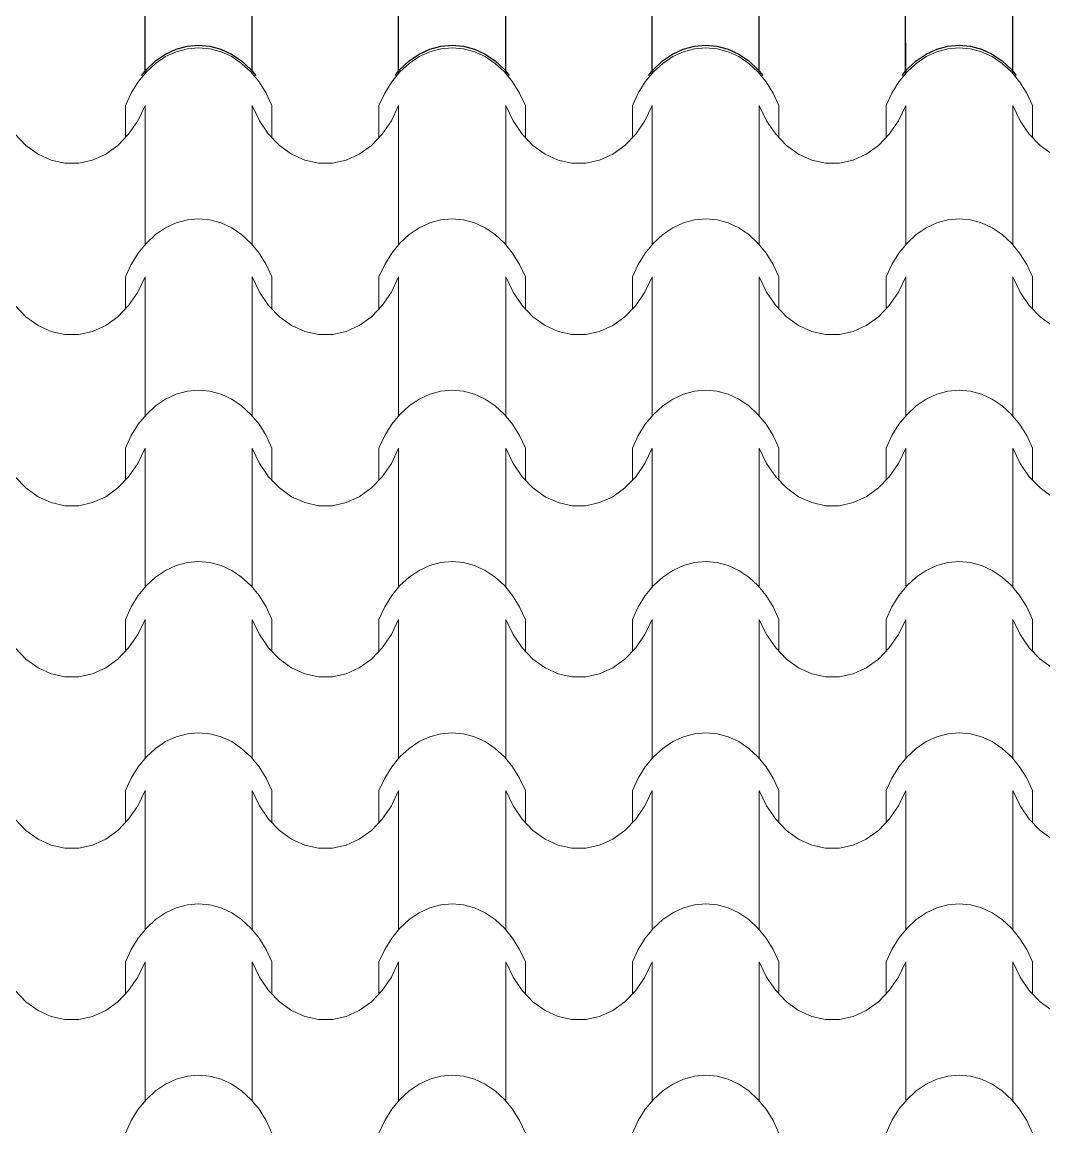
# Model space of a CAD drawing. Header units: millimetres. Extents: x 42452 to 2852333, y -419346 to 834876.
# Drawn here: x 2632267 to 2634989, y 663514 to 666458 of the extents above; entities that cross this region are included whole.
import ezdxf

# ---------------------------------------------------------------- set-up
doc = ezdxf.new("R2010")
doc.units = ezdxf.units.MM
doc.layers.add('M-2 keramitin shtrixi_Ном._пера__21_Pen_No__1', color=7, linetype='Continuous', lineweight=15)
doc.layers.add('memar', color=7, linetype='Continuous', lineweight=25)

# ---------------------------------------------------------------- blocks, each defined once
blk = doc.blocks.new('*X17')
at = {"layer": 'M-2 keramitin shtrixi_Ном._пера__21_Pen_No__1', "color": 7, "linetype": 'Continuous', "lineweight": 15}
for p, q in [((-253745.1, -1353510.1), (-253745.1, -1353428.7)), ((-253459.6, -1353510.1), (-253459.6, -1353428.7)), ((-253069.5, -1353510.1), (-253069.5, -1353428.7)), ((-252784, -1353510.1), (-252784, -1353428.7)), ((-252394, -1353510.1), (-252394, -1353428.7)), ((-252108.5, -1353510.1), (-252108.5, -1353428.7)), ((-251718.4, -1353510.1), (-251718.4, -1353428.7)), ((-251432.9, -1353510.1), (-251432.9, -1353428.7)), ((-253717, -1353483.6), (-253690.3, -1353465.7)), ((-253690.3, -1353465.7), (-253662, -1353452.6)), ((-253662, -1353452.6), (-253632.4, -1353444.6)), ((-253632.4, -1353444.6), (-253602.3, -1353441.9)), ((-253602.3, -1353441.9), (-253572.2, -1353444.6)), ((-253572.2, -1353444.6), (-253542.7, -1353452.6)), ((-253542.7, -1353452.6), (-253514.3, -1353465.7)), ((-253514.3, -1353465.7), (-253487.7, -1353483.6)), ((-253041.5, -1353483.6), (-253014.8, -1353465.7)), ((-253014.8, -1353465.7), (-252986.4, -1353452.6)), ((-252986.4, -1353452.6), (-252956.9, -1353444.6)), ((-252956.9, -1353444.6), (-252926.8, -1353441.9)), ((-252926.8, -1353441.9), (-252896.7, -1353444.6)), ((-252896.7, -1353444.6), (-252867.2, -1353452.6)), ((-252867.2, -1353452.6), (-252838.8, -1353465.7)), ((-252838.8, -1353465.7), (-252812.1, -1353483.6)), ((-252365.9, -1353483.6), (-252339.2, -1353465.7)), ((-252339.2, -1353465.7), (-252310.8, -1353452.6)), ((-252310.8, -1353452.6), (-252281.3, -1353444.6)), ((-252281.3, -1353444.6), (-252251.2, -1353441.9)), ((-252251.2, -1353441.9), (-252221.1, -1353444.6)), ((-252221.1, -1353444.6), (-252191.6, -1353452.6)), ((-252191.6, -1353452.6), (-252163.2, -1353465.7)), ((-252163.2, -1353465.7), (-252136.5, -1353483.6)), ((-251690.3, -1353483.6), (-251663.7, -1353465.7)), ((-251663.7, -1353465.7), (-251635.3, -1353452.6)), ((-251635.3, -1353452.6), (-251605.8, -1353444.6)), ((-251605.8, -1353444.6), (-251575.7, -1353441.9)), ((-251575.7, -1353441.9), (-251545.6, -1353444.6)), ((-251545.6, -1353444.6), (-251516, -1353452.6)), ((-251516, -1353452.6), (-251487.7, -1353465.7)), ((-251487.7, -1353465.7), (-251461, -1353483.6)), ((-253741.5, -1353506.2), (-253717, -1353483.6)), ((-253487.7, -1353483.6), (-253463.2, -1353506.2)), ((-253066, -1353506.2), (-253041.5, -1353483.6)), ((-252812.1, -1353483.6), (-252787.6, -1353506.2)), ((-252390.4, -1353506.2), (-252365.9, -1353483.6)), ((-252136.5, -1353483.6), (-252112, -1353506.2)), ((-251714.8, -1353506.2), (-251690.3, -1353483.6)), ((-251461, -1353483.6), (-251436.5, -1353506.2)), ((-253763.3, -1353532.8), (-253741.5, -1353506.2)), ((-253463.2, -1353506.2), (-253441.3, -1353532.8)), ((-253087.8, -1353532.8), (-253066, -1353506.2)), ((-252787.6, -1353506.2), (-252765.8, -1353532.8)), ((-252412.2, -1353532.8), (-252390.4, -1353506.2)), ((-252112, -1353506.2), (-252090.2, -1353532.8)), ((-251736.7, -1353532.8), (-251714.8, -1353506.2)), ((-251436.5, -1353506.2), (-251414.7, -1353532.8)), ((-253782.1, -1353563), (-253763.3, -1353532.8)), ((-253441.3, -1353532.8), (-253422.6, -1353563)), ((-253106.5, -1353563), (-253087.8, -1353532.8)), ((-252765.8, -1353532.8), (-252747.1, -1353563)), ((-252430.9, -1353563), (-252412.2, -1353532.8)), ((-252090.2, -1353532.8), (-252071.5, -1353563)), ((-251755.4, -1353563), (-251736.7, -1353532.8)), ((-251414.7, -1353532.8), (-251395.9, -1353563)), ((-253797.4, -1353596.3), (-253782.1, -1353563)), ((-253422.6, -1353563), (-253407.3, -1353596.3)), ((-253121.8, -1353596.3), (-253106.5, -1353563)), ((-252747.1, -1353563), (-252731.8, -1353596.3)), ((-252446.2, -1353596.3), (-252430.9, -1353563)), ((-252071.5, -1353563), (-252056.2, -1353596.3)), ((-251770.7, -1353596.3), (-251755.4, -1353563)), ((-251395.9, -1353563), (-251380.6, -1353596.3)), ((-253797.4, -1353681.3), (-253797.4, -1353596.3)), ((-253745.1, -1353596.3), (-253764.4, -1353636.8)), ((-253745.1, -1353781.3), (-253745.1, -1353596.3)), ((-253459.6, -1353781.3), (-253459.6, -1353596.3)), ((-253440.3, -1353636.8), (-253459.6, -1353596.3)), ((-253407.3, -1353681.3), (-253407.3, -1353596.3)), ((-253121.8, -1353681.3), (-253121.8, -1353596.3)), ((-253069.5, -1353596.3), (-253088.9, -1353636.8)), ((-253069.5, -1353781.3), (-253069.5, -1353596.3)), ((-252784, -1353781.3), (-252784, -1353596.3)), ((-252764.7, -1353636.8), (-252784, -1353596.3)), ((-252731.8, -1353681.3), (-252731.8, -1353596.3)), ((-252446.2, -1353681.3), (-252446.2, -1353596.3)), ((-252394, -1353596.3), (-252413.3, -1353636.8)), ((-252394, -1353781.3), (-252394, -1353596.3)), ((-252108.5, -1353781.3), (-252108.5, -1353596.3)), ((-252089.1, -1353636.8), (-252108.5, -1353596.3)), ((-252056.2, -1353681.3), (-252056.2, -1353596.3)), ((-251770.7, -1353681.3), (-251770.7, -1353596.3)), ((-251718.4, -1353596.3), (-251737.7, -1353636.8)), ((-251718.4, -1353781.3), (-251718.4, -1353596.3)), ((-251432.9, -1353781.3), (-251432.9, -1353596.3)), ((-251413.6, -1353636.8), (-251432.9, -1353596.3)), ((-251380.6, -1353681.3), (-251380.6, -1353596.3)), ((-253764.4, -1353636.8), (-253788.8, -1353672.5)), ((-253415.8, -1353672.5), (-253440.3, -1353636.8)), ((-253088.9, -1353636.8), (-253113.3, -1353672.5)), ((-252740.3, -1353672.5), (-252764.7, -1353636.8)), ((-252413.3, -1353636.8), (-252437.7, -1353672.5)), ((-252064.7, -1353672.5), (-252089.1, -1353636.8)), ((-251737.7, -1353636.8), (-251762.2, -1353672.5)), ((-251389.2, -1353672.5), (-251413.6, -1353636.8)), ((-254062.6, -1353702.4), (-254091.4, -1353672.5)), ((-253788.8, -1353672.5), (-253817.6, -1353702.4)), ((-253387, -1353702.4), (-253415.8, -1353672.5)), ((-253113.3, -1353672.5), (-253142.1, -1353702.4)), ((-252711.5, -1353702.4), (-252740.3, -1353672.5)), ((-252437.7, -1353672.5), (-252466.5, -1353702.4)), ((-252035.9, -1353702.4), (-252064.7, -1353672.5)), ((-251762.2, -1353672.5), (-251791, -1353702.4)), ((-251360.4, -1353702.4), (-251389.2, -1353672.5)), ((-254030.2, -1353725.6), (-254062.6, -1353702.4)), ((-253817.6, -1353702.4), (-253850, -1353725.6)), ((-253354.7, -1353725.6), (-253387, -1353702.4)), ((-253142.1, -1353702.4), (-253174.4, -1353725.6)), ((-252679.1, -1353725.6), (-252711.5, -1353702.4)), ((-252466.5, -1353702.4), (-252498.9, -1353725.6)), ((-252003.6, -1353725.6), (-252035.9, -1353702.4)), ((-251791, -1353702.4), (-251823.3, -1353725.6)), ((-251328, -1353725.6), (-251360.4, -1353702.4)), ((-253995.3, -1353741.5), (-254030.2, -1353725.6)), ((-253850, -1353725.6), (-253885, -1353741.5)), ((-253319.7, -1353741.5), (-253354.7, -1353725.6)), ((-253174.4, -1353725.6), (-253209.4, -1353741.5)), ((-252644.1, -1353741.5), (-252679.1, -1353725.6)), ((-252498.9, -1353725.6), (-252533.9, -1353741.5)), ((-251968.6, -1353741.5), (-252003.6, -1353725.6)), ((-251823.3, -1353725.6), (-251858.3, -1353741.5)), ((-253958.7, -1353749.6), (-253995.3, -1353741.5)), ((-253940.1, -1353749.6), (-253958.7, -1353749.6)), ((-253921.6, -1353749.6), (-253940.1, -1353749.6)), ((-253885, -1353741.5), (-253921.6, -1353749.6)), ((-253283.1, -1353749.6), (-253319.7, -1353741.5)), ((-253264.6, -1353749.6), (-253283.1, -1353749.6)), ((-253246, -1353749.6), (-253264.6, -1353749.6)), ((-253209.4, -1353741.5), (-253246, -1353749.6)), ((-252607.6, -1353749.6), (-252644.1, -1353741.5)), ((-252589, -1353749.6), (-252607.6, -1353749.6)), ((-252570.4, -1353749.6), (-252589, -1353749.6)), ((-252533.9, -1353741.5), (-252570.4, -1353749.6)), ((-251932, -1353749.6), (-251968.6, -1353741.5)), ((-251913.4, -1353749.6), (-251932, -1353749.6)), ((-251894.9, -1353749.6), (-251913.4, -1353749.6)), ((-251858.3, -1353741.5), (-251894.9, -1353749.6)), ((-253745.1, -1353966.4), (-253745.1, -1353781.3)), ((-253459.6, -1353966.4), (-253459.6, -1353781.3)), ((-253069.5, -1353966.4), (-253069.5, -1353781.3)), ((-252784, -1353966.4), (-252784, -1353781.3)), ((-252394, -1353966.4), (-252394, -1353781.3)), ((-252108.5, -1353966.4), (-252108.5, -1353781.3)), ((-251718.4, -1353966.4), (-251718.4, -1353781.3)), ((-251432.9, -1353966.4), (-251432.9, -1353781.3)), ((-253690.3, -1353922), (-253662, -1353908.9)), ((-253662, -1353908.9), (-253632.4, -1353901)), ((-253632.4, -1353901), (-253602.3, -1353898.3)), ((-253602.3, -1353898.3), (-253572.2, -1353901)), ((-253572.2, -1353901), (-253542.7, -1353908.9)), ((-253542.7, -1353908.9), (-253514.3, -1353922)), ((-253014.8, -1353922), (-252986.4, -1353908.9)), ((-252986.4, -1353908.9), (-252956.9, -1353901)), ((-252956.9, -1353901), (-252926.8, -1353898.3)), ((-252926.8, -1353898.3), (-252896.7, -1353901)), ((-252896.7, -1353901), (-252867.2, -1353908.9)), ((-252867.2, -1353908.9), (-252838.8, -1353922)), ((-252339.2, -1353922), (-252310.8, -1353908.9)), ((-252310.8, -1353908.9), (-252281.3, -1353901)), ((-252281.3, -1353901), (-252251.2, -1353898.3)), ((-252251.2, -1353898.3), (-252221.1, -1353901)), ((-252221.1, -1353901), (-252191.6, -1353908.9)), ((-252191.6, -1353908.9), (-252163.2, -1353922)), ((-251663.7, -1353922), (-251635.3, -1353908.9)), ((-251635.3, -1353908.9), (-251605.8, -1353901)), ((-251605.8, -1353901), (-251575.7, -1353898.3)), ((-251575.7, -1353898.3), (-251545.6, -1353901)), ((-251545.6, -1353901), (-251516, -1353908.9)), ((-251516, -1353908.9), (-251487.7, -1353922)), ((-253717, -1353940), (-253690.3, -1353922)), ((-253514.3, -1353922), (-253487.7, -1353940)), ((-253041.5, -1353940), (-253014.8, -1353922)), ((-252838.8, -1353922), (-252812.1, -1353940)), ((-252365.9, -1353940), (-252339.2, -1353922)), ((-252163.2, -1353922), (-252136.5, -1353940)), ((-251690.3, -1353940), (-251663.7, -1353922)), ((-251487.7, -1353922), (-251461, -1353940)), ((-253763.3, -1353989.1), (-253741.5, -1353962.5)), ((-253741.5, -1353962.5), (-253717, -1353940)), ((-253487.7, -1353940), (-253463.2, -1353962.5)), ((-253463.2, -1353962.5), (-253441.3, -1353989.1)), ((-253087.8, -1353989.1), (-253066, -1353962.5)), ((-253066, -1353962.5), (-253041.5, -1353940)), ((-252812.1, -1353940), (-252787.6, -1353962.5)), ((-252787.6, -1353962.5), (-252765.8, -1353989.1)), ((-252412.2, -1353989.1), (-252390.4, -1353962.5)), ((-252390.4, -1353962.5), (-252365.9, -1353940)), ((-252136.5, -1353940), (-252112, -1353962.5)), ((-252112, -1353962.5), (-252090.2, -1353989.1)), ((-251736.7, -1353989.1), (-251714.8, -1353962.5)), ((-251714.8, -1353962.5), (-251690.3, -1353940)), ((-251461, -1353940), (-251436.5, -1353962.5)), ((-251436.5, -1353962.5), (-251414.7, -1353989.1)), ((-253782.1, -1354019.4), (-253763.3, -1353989.1)), ((-253441.3, -1353989.1), (-253422.6, -1354019.4)), ((-253106.5, -1354019.4), (-253087.8, -1353989.1)), ((-252765.8, -1353989.1), (-252747.1, -1354019.4)), ((-252430.9, -1354019.4), (-252412.2, -1353989.1)), ((-252090.2, -1353989.1), (-252071.5, -1354019.4)), ((-251755.4, -1354019.4), (-251736.7, -1353989.1)), ((-251414.7, -1353989.1), (-251395.9, -1354019.4)), ((-253797.4, -1354052.6), (-253782.1, -1354019.4)), ((-253422.6, -1354019.4), (-253407.3, -1354052.6)), ((-253121.8, -1354052.6), (-253106.5, -1354019.4)), ((-252747.1, -1354019.4), (-252731.8, -1354052.6)), ((-252446.2, -1354052.6), (-252430.9, -1354019.4)), ((-252071.5, -1354019.4), (-252056.2, -1354052.6)), ((-251770.7, -1354052.6), (-251755.4, -1354019.4)), ((-251395.9, -1354019.4), (-251380.6, -1354052.6)), ((-253797.4, -1354137.7), (-253797.4, -1354052.6)), ((-253745.1, -1354052.6), (-253764.4, -1354093.1)), ((-253745.1, -1354237.7), (-253745.1, -1354052.6)), ((-253459.6, -1354237.7), (-253459.6, -1354052.6)), ((-253440.3, -1354093.1), (-253459.6, -1354052.6)), ((-253407.3, -1354137.7), (-253407.3, -1354052.6)), ((-253121.8, -1354137.7), (-253121.8, -1354052.6)), ((-253069.5, -1354052.6), (-253088.9, -1354093.1)), ((-253069.5, -1354237.7), (-253069.5, -1354052.6)), ((-252784, -1354237.7), (-252784, -1354052.6)), ((-252764.7, -1354093.1), (-252784, -1354052.6)), ((-252731.8, -1354137.7), (-252731.8, -1354052.6)), ((-252446.2, -1354137.7), (-252446.2, -1354052.6)), ((-252394, -1354052.6), (-252413.3, -1354093.1)), ((-252394, -1354237.7), (-252394, -1354052.6)), ((-252108.5, -1354237.7), (-252108.5, -1354052.6)), ((-252089.1, -1354093.1), (-252108.5, -1354052.6)), ((-252056.2, -1354137.7), (-252056.2, -1354052.6)), ((-251770.7, -1354137.7), (-251770.7, -1354052.6)), ((-251718.4, -1354052.6), (-251737.7, -1354093.1)), ((-251718.4, -1354237.7), (-251718.4, -1354052.6)), ((-251432.9, -1354237.7), (-251432.9, -1354052.6)), ((-251413.6, -1354093.1), (-251432.9, -1354052.6)), ((-251380.6, -1354137.7), (-251380.6, -1354052.6)), ((-253764.4, -1354093.1), (-253788.8, -1354128.8)), ((-253415.8, -1354128.8), (-253440.3, -1354093.1)), ((-253088.9, -1354093.1), (-253113.3, -1354128.8)), ((-252740.3, -1354128.8), (-252764.7, -1354093.1)), ((-252413.3, -1354093.1), (-252437.7, -1354128.8)), ((-252064.7, -1354128.8), (-252089.1, -1354093.1)), ((-251737.7, -1354093.1), (-251762.2, -1354128.8)), ((-251389.2, -1354128.8), (-251413.6, -1354093.1)), ((-254062.6, -1354158.8), (-254091.4, -1354128.8)), ((-253788.8, -1354128.8), (-253817.6, -1354158.8)), ((-253387, -1354158.8), (-253415.8, -1354128.8)), ((-253113.3, -1354128.8), (-253142.1, -1354158.8)), ((-252711.5, -1354158.8), (-252740.3, -1354128.8)), ((-252437.7, -1354128.8), (-252466.5, -1354158.8)), ((-252035.9, -1354158.8), (-252064.7, -1354128.8)), ((-251762.2, -1354128.8), (-251791, -1354158.8)), ((-251360.4, -1354158.8), (-251389.2, -1354128.8)), ((-254030.2, -1354182), (-254062.6, -1354158.8)), ((-253817.6, -1354158.8), (-253850, -1354182)), ((-253354.7, -1354182), (-253387, -1354158.8)), ((-253142.1, -1354158.8), (-253174.4, -1354182)), ((-252679.1, -1354182), (-252711.5, -1354158.8)), ((-252466.5, -1354158.8), (-252498.9, -1354182)), ((-252003.6, -1354182), (-252035.9, -1354158.8)), ((-251791, -1354158.8), (-251823.3, -1354182)), ((-251328, -1354182), (-251360.4, -1354158.8)), ((-253995.3, -1354197.9), (-254030.2, -1354182)), ((-253958.7, -1354205.9), (-253995.3, -1354197.9)), ((-253885, -1354197.9), (-253921.6, -1354205.9)), ((-253850, -1354182), (-253885, -1354197.9)), ((-253319.7, -1354197.9), (-253354.7, -1354182)), ((-253283.1, -1354205.9), (-253319.7, -1354197.9)), ((-253209.4, -1354197.9), (-253246, -1354205.9)), ((-253174.4, -1354182), (-253209.4, -1354197.9)), ((-252644.1, -1354197.9), (-252679.1, -1354182)), ((-252607.6, -1354205.9), (-252644.1, -1354197.9)), ((-252533.9, -1354197.9), (-252570.4, -1354205.9)), ((-252498.9, -1354182), (-252533.9, -1354197.9)), ((-251968.6, -1354197.9), (-252003.6, -1354182)), ((-251932, -1354205.9), (-251968.6, -1354197.9)), ((-251858.3, -1354197.9), (-251894.9, -1354205.9)), ((-251823.3, -1354182), (-251858.3, -1354197.9)), ((-253940.1, -1354205.9), (-253958.7, -1354205.9)), ((-253921.6, -1354205.9), (-253940.1, -1354205.9)), ((-253264.6, -1354205.9), (-253283.1, -1354205.9)), ((-253246, -1354205.9), (-253264.6, -1354205.9)), ((-252589, -1354205.9), (-252607.6, -1354205.9)), ((-252570.4, -1354205.9), (-252589, -1354205.9)), ((-251913.4, -1354205.9), (-251932, -1354205.9)), ((-251894.9, -1354205.9), (-251913.4, -1354205.9)), ((-253745.1, -1354422.8), (-253745.1, -1354237.7)), ((-253459.6, -1354422.8), (-253459.6, -1354237.7)), ((-253069.5, -1354422.8), (-253069.5, -1354237.7)), ((-252784, -1354422.8), (-252784, -1354237.7)), ((-252394, -1354422.8), (-252394, -1354237.7)), ((-252108.5, -1354422.8), (-252108.5, -1354237.7)), ((-251718.4, -1354422.8), (-251718.4, -1354237.7)), ((-251432.9, -1354422.8), (-251432.9, -1354237.7)), ((-253717, -1354396.3), (-253690.3, -1354378.4)), ((-253690.3, -1354378.4), (-253662, -1354365.3)), ((-253662, -1354365.3), (-253632.4, -1354357.3)), ((-253632.4, -1354357.3), (-253602.3, -1354354.6)), ((-253602.3, -1354354.6), (-253572.2, -1354357.3)), ((-253572.2, -1354357.3), (-253542.7, -1354365.3)), ((-253542.7, -1354365.3), (-253514.3, -1354378.4)), ((-253514.3, -1354378.4), (-253487.7, -1354396.3)), ((-253041.5, -1354396.3), (-253014.8, -1354378.4)), ((-253014.8, -1354378.4), (-252986.4, -1354365.3)), ((-252986.4, -1354365.3), (-252956.9, -1354357.3)), ((-252956.9, -1354357.3), (-252926.8, -1354354.6)), ((-252926.8, -1354354.6), (-252896.7, -1354357.3)), ((-252896.7, -1354357.3), (-252867.2, -1354365.3)), ((-252867.2, -1354365.3), (-252838.8, -1354378.4)), ((-252838.8, -1354378.4), (-252812.1, -1354396.3)), ((-252365.9, -1354396.3), (-252339.2, -1354378.4)), ((-252339.2, -1354378.4), (-252310.8, -1354365.3)), ((-252310.8, -1354365.3), (-252281.3, -1354357.3)), ((-252281.3, -1354357.3), (-252251.2, -1354354.6)), ((-252251.2, -1354354.6), (-252221.1, -1354357.3)), ((-252221.1, -1354357.3), (-252191.6, -1354365.3)), ((-252191.6, -1354365.3), (-252163.2, -1354378.4)), ((-252163.2, -1354378.4), (-252136.5, -1354396.3)), ((-251690.3, -1354396.3), (-251663.7, -1354378.4)), ((-251663.7, -1354378.4), (-251635.3, -1354365.3)), ((-251635.3, -1354365.3), (-251605.8, -1354357.3)), ((-251605.8, -1354357.3), (-251575.7, -1354354.6)), ((-251575.7, -1354354.6), (-251545.6, -1354357.3)), ((-251545.6, -1354357.3), (-251516, -1354365.3)), ((-251516, -1354365.3), (-251487.7, -1354378.4)), ((-251487.7, -1354378.4), (-251461, -1354396.3)), ((-253741.5, -1354418.9), (-253717, -1354396.3)), ((-253487.7, -1354396.3), (-253463.2, -1354418.9)), ((-253066, -1354418.9), (-253041.5, -1354396.3)), ((-252812.1, -1354396.3), (-252787.6, -1354418.9)), ((-252390.4, -1354418.9), (-252365.9, -1354396.3)), ((-252136.5, -1354396.3), (-252112, -1354418.9)), ((-251714.8, -1354418.9), (-251690.3, -1354396.3)), ((-251461, -1354396.3), (-251436.5, -1354418.9)), ((-253763.3, -1354445.5), (-253741.5, -1354418.9)), ((-253463.2, -1354418.9), (-253441.3, -1354445.5)), ((-253087.8, -1354445.5), (-253066, -1354418.9)), ((-252787.6, -1354418.9), (-252765.8, -1354445.5)), ((-252412.2, -1354445.5), (-252390.4, -1354418.9)), ((-252112, -1354418.9), (-252090.2, -1354445.5)), ((-251736.7, -1354445.5), (-251714.8, -1354418.9)), ((-251436.5, -1354418.9), (-251414.7, -1354445.5)), ((-253782.1, -1354475.7), (-253763.3, -1354445.5)), ((-253441.3, -1354445.5), (-253422.6, -1354475.7)), ((-253106.5, -1354475.7), (-253087.8, -1354445.5)), ((-252765.8, -1354445.5), (-252747.1, -1354475.7)), ((-252430.9, -1354475.7), (-252412.2, -1354445.5)), ((-252090.2, -1354445.5), (-252071.5, -1354475.7)), ((-251755.4, -1354475.7), (-251736.7, -1354445.5)), ((-251414.7, -1354445.5), (-251395.9, -1354475.7)), ((-253797.4, -1354509), (-253782.1, -1354475.7)), ((-253422.6, -1354475.7), (-253407.3, -1354509)), ((-253121.8, -1354509), (-253106.5, -1354475.7)), ((-252747.1, -1354475.7), (-252731.8, -1354509)), ((-252446.2, -1354509), (-252430.9, -1354475.7)), ((-252071.5, -1354475.7), (-252056.2, -1354509)), ((-251770.7, -1354509), (-251755.4, -1354475.7)), ((-251395.9, -1354475.7), (-251380.6, -1354509)), ((-253797.4, -1354594), (-253797.4, -1354509)), ((-253745.1, -1354509), (-253764.4, -1354549.5)), ((-253745.1, -1354694), (-253745.1, -1354509)), ((-253459.6, -1354694), (-253459.6, -1354509)), ((-253440.3, -1354549.5), (-253459.6, -1354509)), ((-253407.3, -1354594), (-253407.3, -1354509)), ((-253121.8, -1354594), (-253121.8, -1354509)), ((-253069.5, -1354509), (-253088.9, -1354549.5)), ((-253069.5, -1354694), (-253069.5, -1354509)), ((-252784, -1354694), (-252784, -1354509)), ((-252764.7, -1354549.5), (-252784, -1354509)), ((-252731.8, -1354594), (-252731.8, -1354509)), ((-252446.2, -1354594), (-252446.2, -1354509)), ((-252394, -1354509), (-252413.3, -1354549.5)), ((-252394, -1354694), (-252394, -1354509)), ((-252108.5, -1354694), (-252108.5, -1354509)), ((-252089.1, -1354549.5), (-252108.5, -1354509)), ((-252056.2, -1354594), (-252056.2, -1354509)), ((-251770.7, -1354594), (-251770.7, -1354509)), ((-251718.4, -1354509), (-251737.7, -1354549.5)), ((-251718.4, -1354694), (-251718.4, -1354509)), ((-251432.9, -1354694), (-251432.9, -1354509)), ((-251413.6, -1354549.5), (-251432.9, -1354509)), ((-251380.6, -1354594), (-251380.6, -1354509)), ((-253764.4, -1354549.5), (-253788.8, -1354585.2)), ((-253415.8, -1354585.2), (-253440.3, -1354549.5)), ((-253088.9, -1354549.5), (-253113.3, -1354585.2)), ((-252740.3, -1354585.2), (-252764.7, -1354549.5)), ((-252413.3, -1354549.5), (-252437.7, -1354585.2)), ((-252064.7, -1354585.2), (-252089.1, -1354549.5)), ((-251737.7, -1354549.5), (-251762.2, -1354585.2)), ((-251389.2, -1354585.2), (-251413.6, -1354549.5)), ((-254062.6, -1354615.1), (-254091.4, -1354585.2)), ((-253788.8, -1354585.2), (-253817.6, -1354615.1)), ((-253387, -1354615.1), (-253415.8, -1354585.2)), ((-253113.3, -1354585.2), (-253142.1, -1354615.1)), ((-252711.5, -1354615.1), (-252740.3, -1354585.2)), ((-252437.7, -1354585.2), (-252466.5, -1354615.1)), ((-252035.9, -1354615.1), (-252064.7, -1354585.2)), ((-251762.2, -1354585.2), (-251791, -1354615.1)), ((-251360.4, -1354615.1), (-251389.2, -1354585.2)), ((-254030.2, -1354638.3), (-254062.6, -1354615.1)), ((-253817.6, -1354615.1), (-253850, -1354638.3)), ((-253354.7, -1354638.3), (-253387, -1354615.1)), ((-253142.1, -1354615.1), (-253174.4, -1354638.3)), ((-252679.1, -1354638.3), (-252711.5, -1354615.1)), ((-252466.5, -1354615.1), (-252498.9, -1354638.3)), ((-252003.6, -1354638.3), (-252035.9, -1354615.1)), ((-251791, -1354615.1), (-251823.3, -1354638.3)), ((-251328, -1354638.3), (-251360.4, -1354615.1)), ((-253995.3, -1354654.2), (-254030.2, -1354638.3)), ((-253850, -1354638.3), (-253885, -1354654.2)), ((-253319.7, -1354654.2), (-253354.7, -1354638.3)), ((-253174.4, -1354638.3), (-253209.4, -1354654.2)), ((-252644.1, -1354654.2), (-252679.1, -1354638.3)), ((-252498.9, -1354638.3), (-252533.9, -1354654.2)), ((-251968.6, -1354654.2), (-252003.6, -1354638.3)), ((-251823.3, -1354638.3), (-251858.3, -1354654.2)), ((-253958.7, -1354662.3), (-253995.3, -1354654.2)), ((-253940.1, -1354662.3), (-253958.7, -1354662.3)), ((-253921.6, -1354662.3), (-253940.1, -1354662.3)), ((-253885, -1354654.2), (-253921.6, -1354662.3)), ((-253283.1, -1354662.3), (-253319.7, -1354654.2)), ((-253264.6, -1354662.3), (-253283.1, -1354662.3)), ((-253246, -1354662.3), (-253264.6, -1354662.3)), ((-253209.4, -1354654.2), (-253246, -1354662.3)), ((-252607.6, -1354662.3), (-252644.1, -1354654.2)), ((-252589, -1354662.3), (-252607.6, -1354662.3)), ((-252570.4, -1354662.3), (-252589, -1354662.3)), ((-252533.9, -1354654.2), (-252570.4, -1354662.3)), ((-251932, -1354662.3), (-251968.6, -1354654.2)), ((-251913.4, -1354662.3), (-251932, -1354662.3)), ((-251894.9, -1354662.3), (-251913.4, -1354662.3)), ((-251858.3, -1354654.2), (-251894.9, -1354662.3)), ((-253745.1, -1354879.1), (-253745.1, -1354694)), ((-253459.6, -1354879.1), (-253459.6, -1354694)), ((-253069.5, -1354879.1), (-253069.5, -1354694)), ((-252784, -1354879.1), (-252784, -1354694)), ((-252394, -1354879.1), (-252394, -1354694)), ((-252108.5, -1354879.1), (-252108.5, -1354694)), ((-251718.4, -1354879.1), (-251718.4, -1354694)), ((-251432.9, -1354879.1), (-251432.9, -1354694)), ((-253690.3, -1354834.7), (-253662, -1354821.6)), ((-253662, -1354821.6), (-253632.4, -1354813.7)), ((-253632.4, -1354813.7), (-253602.3, -1354811)), ((-253602.3, -1354811), (-253572.2, -1354813.7)), ((-253572.2, -1354813.7), (-253542.7, -1354821.6)), ((-253542.7, -1354821.6), (-253514.3, -1354834.7)), ((-253014.8, -1354834.7), (-252986.4, -1354821.6)), ((-252986.4, -1354821.6), (-252956.9, -1354813.7)), ((-252956.9, -1354813.7), (-252926.8, -1354811)), ((-252926.8, -1354811), (-252896.7, -1354813.7)), ((-252896.7, -1354813.7), (-252867.2, -1354821.6)), ((-252867.2, -1354821.6), (-252838.8, -1354834.7)), ((-252339.2, -1354834.7), (-252310.8, -1354821.6)), ((-252310.8, -1354821.6), (-252281.3, -1354813.7)), ((-252281.3, -1354813.7), (-252251.2, -1354811)), ((-252251.2, -1354811), (-252221.1, -1354813.7)), ((-252221.1, -1354813.7), (-252191.6, -1354821.6)), ((-252191.6, -1354821.6), (-252163.2, -1354834.7)), ((-251663.7, -1354834.7), (-251635.3, -1354821.6)), ((-251635.3, -1354821.6), (-251605.8, -1354813.7)), ((-251605.8, -1354813.7), (-251575.7, -1354811)), ((-251575.7, -1354811), (-251545.6, -1354813.7)), ((-251545.6, -1354813.7), (-251516, -1354821.6)), ((-251516, -1354821.6), (-251487.7, -1354834.7)), ((-253717, -1354852.7), (-253690.3, -1354834.7)), ((-253514.3, -1354834.7), (-253487.7, -1354852.7)), ((-253041.5, -1354852.7), (-253014.8, -1354834.7)), ((-252838.8, -1354834.7), (-252812.1, -1354852.7)), ((-252365.9, -1354852.7), (-252339.2, -1354834.7)), ((-252163.2, -1354834.7), (-252136.5, -1354852.7)), ((-251690.3, -1354852.7), (-251663.7, -1354834.7)), ((-251487.7, -1354834.7), (-251461, -1354852.7)), ((-253763.3, -1354901.8), (-253741.5, -1354875.2)), ((-253741.5, -1354875.2), (-253717, -1354852.7)), ((-253487.7, -1354852.7), (-253463.2, -1354875.2)), ((-253463.2, -1354875.2), (-253441.3, -1354901.8)), ((-253087.8, -1354901.8), (-253066, -1354875.2)), ((-253066, -1354875.2), (-253041.5, -1354852.7)), ((-252812.1, -1354852.7), (-252787.6, -1354875.2)), ((-252787.6, -1354875.2), (-252765.8, -1354901.8)), ((-252412.2, -1354901.8), (-252390.4, -1354875.2)), ((-252390.4, -1354875.2), (-252365.9, -1354852.7)), ((-252136.5, -1354852.7), (-252112, -1354875.2)), ((-252112, -1354875.2), (-252090.2, -1354901.8)), ((-251736.7, -1354901.8), (-251714.8, -1354875.2)), ((-251714.8, -1354875.2), (-251690.3, -1354852.7)), ((-251461, -1354852.7), (-251436.5, -1354875.2)), ((-251436.5, -1354875.2), (-251414.7, -1354901.8)), ((-253782.1, -1354932.1), (-253763.3, -1354901.8)), ((-253441.3, -1354901.8), (-253422.6, -1354932.1)), ((-253106.5, -1354932.1), (-253087.8, -1354901.8)), ((-252765.8, -1354901.8), (-252747.1, -1354932.1)), ((-252430.9, -1354932.1), (-252412.2, -1354901.8)), ((-252090.2, -1354901.8), (-252071.5, -1354932.1)), ((-251755.4, -1354932.1), (-251736.7, -1354901.8)), ((-251414.7, -1354901.8), (-251395.9, -1354932.1)), ((-253797.4, -1354965.3), (-253782.1, -1354932.1)), ((-253422.6, -1354932.1), (-253407.3, -1354965.3)), ((-253121.8, -1354965.3), (-253106.5, -1354932.1)), ((-252747.1, -1354932.1), (-252731.8, -1354965.3)), ((-252446.2, -1354965.3), (-252430.9, -1354932.1)), ((-252071.5, -1354932.1), (-252056.2, -1354965.3)), ((-251770.7, -1354965.3), (-251755.4, -1354932.1)), ((-251395.9, -1354932.1), (-251380.6, -1354965.3)), ((-253797.4, -1355050.4), (-253797.4, -1354965.3)), ((-253745.1, -1354965.3), (-253764.4, -1355005.8)), ((-253745.1, -1355150.4), (-253745.1, -1354965.3)), ((-253459.6, -1355150.4), (-253459.6, -1354965.3)), ((-253440.3, -1355005.8), (-253459.6, -1354965.3)), ((-253407.3, -1355050.4), (-253407.3, -1354965.3)), ((-253121.8, -1355050.4), (-253121.8, -1354965.3)), ((-253069.5, -1354965.3), (-253088.9, -1355005.8)), ((-253069.5, -1355150.4), (-253069.5, -1354965.3)), ((-252784, -1355150.4), (-252784, -1354965.3)), ((-252764.7, -1355005.8), (-252784, -1354965.3)), ((-252731.8, -1355050.4), (-252731.8, -1354965.3)), ((-252446.2, -1355050.4), (-252446.2, -1354965.3)), ((-252394, -1354965.3), (-252413.3, -1355005.8)), ((-252394, -1355150.4), (-252394, -1354965.3)), ((-252108.5, -1355150.4), (-252108.5, -1354965.3)), ((-252089.1, -1355005.8), (-252108.5, -1354965.3)), ((-252056.2, -1355050.4), (-252056.2, -1354965.3)), ((-251770.7, -1355050.4), (-251770.7, -1354965.3)), ((-251718.4, -1354965.3), (-251737.7, -1355005.8)), ((-251718.4, -1355150.4), (-251718.4, -1354965.3)), ((-251432.9, -1355150.4), (-251432.9, -1354965.3)), ((-251413.6, -1355005.8), (-251432.9, -1354965.3)), ((-251380.6, -1355050.4), (-251380.6, -1354965.3)), ((-253764.4, -1355005.8), (-253788.8, -1355041.5)), ((-253415.8, -1355041.5), (-253440.3, -1355005.8)), ((-253088.9, -1355005.8), (-253113.3, -1355041.5)), ((-252740.3, -1355041.5), (-252764.7, -1355005.8)), ((-252413.3, -1355005.8), (-252437.7, -1355041.5)), ((-252064.7, -1355041.5), (-252089.1, -1355005.8)), ((-251737.7, -1355005.8), (-251762.2, -1355041.5)), ((-251389.2, -1355041.5), (-251413.6, -1355005.8)), ((-254062.6, -1355071.5), (-254091.4, -1355041.5)), ((-253788.8, -1355041.5), (-253817.6, -1355071.5)), ((-253387, -1355071.5), (-253415.8, -1355041.5)), ((-253113.3, -1355041.5), (-253142.1, -1355071.5)), ((-252711.5, -1355071.5), (-252740.3, -1355041.5)), ((-252437.7, -1355041.5), (-252466.5, -1355071.5)), ((-252035.9, -1355071.5), (-252064.7, -1355041.5)), ((-251762.2, -1355041.5), (-251791, -1355071.5)), ((-251360.4, -1355071.5), (-251389.2, -1355041.5)), ((-254030.2, -1355094.7), (-254062.6, -1355071.5)), ((-253817.6, -1355071.5), (-253850, -1355094.7)), ((-253354.7, -1355094.7), (-253387, -1355071.5)), ((-253142.1, -1355071.5), (-253174.4, -1355094.7)), ((-252679.1, -1355094.7), (-252711.5, -1355071.5)), ((-252466.5, -1355071.5), (-252498.9, -1355094.7)), ((-252003.6, -1355094.7), (-252035.9, -1355071.5)), ((-251791, -1355071.5), (-251823.3, -1355094.7)), ((-251328, -1355094.7), (-251360.4, -1355071.5)), ((-253995.3, -1355110.6), (-254030.2, -1355094.7)), ((-253958.7, -1355118.6), (-253995.3, -1355110.6)), ((-253885, -1355110.6), (-253921.6, -1355118.6)), ((-253850, -1355094.7), (-253885, -1355110.6)), ((-253319.7, -1355110.6), (-253354.7, -1355094.7)), ((-253283.1, -1355118.6), (-253319.7, -1355110.6)), ((-253209.4, -1355110.6), (-253246, -1355118.6)), ((-253174.4, -1355094.7), (-253209.4, -1355110.6)), ((-252644.1, -1355110.6), (-252679.1, -1355094.7)), ((-252607.6, -1355118.6), (-252644.1, -1355110.6)), ((-252533.9, -1355110.6), (-252570.4, -1355118.6)), ((-252498.9, -1355094.7), (-252533.9, -1355110.6)), ((-251968.6, -1355110.6), (-252003.6, -1355094.7)), ((-251932, -1355118.6), (-251968.6, -1355110.6)), ((-251858.3, -1355110.6), (-251894.9, -1355118.6)), ((-251823.3, -1355094.7), (-251858.3, -1355110.6)), ((-253940.1, -1355118.6), (-253958.7, -1355118.6)), ((-253921.6, -1355118.6), (-253940.1, -1355118.6)), ((-253264.6, -1355118.6), (-253283.1, -1355118.6)), ((-253246, -1355118.6), (-253264.6, -1355118.6)), ((-252589, -1355118.6), (-252607.6, -1355118.6)), ((-252570.4, -1355118.6), (-252589, -1355118.6)), ((-251913.4, -1355118.6), (-251932, -1355118.6)), ((-251894.9, -1355118.6), (-251913.4, -1355118.6)), ((-253745.1, -1355335.5), (-253745.1, -1355150.4)), ((-253459.6, -1355335.5), (-253459.6, -1355150.4)), ((-253069.5, -1355335.5), (-253069.5, -1355150.4)), ((-252784, -1355335.5), (-252784, -1355150.4)), ((-252394, -1355335.5), (-252394, -1355150.4)), ((-252108.5, -1355335.5), (-252108.5, -1355150.4)), ((-251718.4, -1355335.5), (-251718.4, -1355150.4)), ((-251432.9, -1355335.5), (-251432.9, -1355150.4)), ((-253717, -1355309), (-253690.3, -1355291.1)), ((-253690.3, -1355291.1), (-253662, -1355278)), ((-253662, -1355278), (-253632.4, -1355270)), ((-253632.4, -1355270), (-253602.3, -1355267.3)), ((-253602.3, -1355267.3), (-253572.2, -1355270)), ((-253572.2, -1355270), (-253542.7, -1355278)), ((-253542.7, -1355278), (-253514.3, -1355291.1)), ((-253514.3, -1355291.1), (-253487.7, -1355309)), ((-253041.5, -1355309), (-253014.8, -1355291.1)), ((-253014.8, -1355291.1), (-252986.4, -1355278)), ((-252986.4, -1355278), (-252956.9, -1355270)), ((-252956.9, -1355270), (-252926.8, -1355267.3)), ((-252926.8, -1355267.3), (-252896.7, -1355270)), ((-252896.7, -1355270), (-252867.2, -1355278)), ((-252867.2, -1355278), (-252838.8, -1355291.1)), ((-252838.8, -1355291.1), (-252812.1, -1355309)), ((-252365.9, -1355309), (-252339.2, -1355291.1)), ((-252339.2, -1355291.1), (-252310.8, -1355278)), ((-252310.8, -1355278), (-252281.3, -1355270)), ((-252281.3, -1355270), (-252251.2, -1355267.3)), ((-252251.2, -1355267.3), (-252221.1, -1355270)), ((-252221.1, -1355270), (-252191.6, -1355278)), ((-252191.6, -1355278), (-252163.2, -1355291.1)), ((-252163.2, -1355291.1), (-252136.5, -1355309)), ((-251690.3, -1355309), (-251663.7, -1355291.1)), ((-251663.7, -1355291.1), (-251635.3, -1355278)), ((-251635.3, -1355278), (-251605.8, -1355270)), ((-251605.8, -1355270), (-251575.7, -1355267.3)), ((-251575.7, -1355267.3), (-251545.6, -1355270)), ((-251545.6, -1355270), (-251516, -1355278)), ((-251516, -1355278), (-251487.7, -1355291.1)), ((-251487.7, -1355291.1), (-251461, -1355309)), ((-253741.5, -1355331.6), (-253717, -1355309)), ((-253487.7, -1355309), (-253463.2, -1355331.6)), ((-253066, -1355331.6), (-253041.5, -1355309)), ((-252812.1, -1355309), (-252787.6, -1355331.6)), ((-252390.4, -1355331.6), (-252365.9, -1355309)), ((-252136.5, -1355309), (-252112, -1355331.6)), ((-251714.8, -1355331.6), (-251690.3, -1355309)), ((-251461, -1355309), (-251436.5, -1355331.6)), ((-253763.3, -1355358.2), (-253741.5, -1355331.6)), ((-253463.2, -1355331.6), (-253441.3, -1355358.2)), ((-253087.8, -1355358.2), (-253066, -1355331.6)), ((-252787.6, -1355331.6), (-252765.8, -1355358.2)), ((-252412.2, -1355358.2), (-252390.4, -1355331.6)), ((-252112, -1355331.6), (-252090.2, -1355358.2)), ((-251736.7, -1355358.2), (-251714.8, -1355331.6)), ((-251436.5, -1355331.6), (-251414.7, -1355358.2)), ((-253782.1, -1355388.4), (-253763.3, -1355358.2)), ((-253441.3, -1355358.2), (-253422.6, -1355388.4)), ((-253106.5, -1355388.4), (-253087.8, -1355358.2)), ((-252765.8, -1355358.2), (-252747.1, -1355388.4)), ((-252430.9, -1355388.4), (-252412.2, -1355358.2)), ((-252090.2, -1355358.2), (-252071.5, -1355388.4)), ((-251755.4, -1355388.4), (-251736.7, -1355358.2)), ((-251414.7, -1355358.2), (-251395.9, -1355388.4)), ((-253797.4, -1355421.7), (-253782.1, -1355388.4)), ((-253422.6, -1355388.4), (-253407.3, -1355421.7)), ((-253121.8, -1355421.7), (-253106.5, -1355388.4)), ((-252747.1, -1355388.4), (-252731.8, -1355421.7)), ((-252446.2, -1355421.7), (-252430.9, -1355388.4)), ((-252071.5, -1355388.4), (-252056.2, -1355421.7)), ((-251770.7, -1355421.7), (-251755.4, -1355388.4)), ((-251395.9, -1355388.4), (-251380.6, -1355421.7)), ((-253797.4, -1355506.7), (-253797.4, -1355421.7)), ((-253745.1, -1355421.7), (-253764.4, -1355462.2)), ((-253745.1, -1355606.7), (-253745.1, -1355421.7)), ((-253459.6, -1355606.7), (-253459.6, -1355421.7)), ((-253440.3, -1355462.2), (-253459.6, -1355421.7)), ((-253407.3, -1355506.7), (-253407.3, -1355421.7)), ((-253121.8, -1355506.7), (-253121.8, -1355421.7)), ((-253069.5, -1355421.7), (-253088.9, -1355462.2)), ((-253069.5, -1355606.7), (-253069.5, -1355421.7)), ((-252784, -1355606.7), (-252784, -1355421.7)), ((-252764.7, -1355462.2), (-252784, -1355421.7)), ((-252731.8, -1355506.7), (-252731.8, -1355421.7)), ((-252446.2, -1355506.7), (-252446.2, -1355421.7)), ((-252394, -1355421.7), (-252413.3, -1355462.2)), ((-252394, -1355606.7), (-252394, -1355421.7)), ((-252108.5, -1355606.7), (-252108.5, -1355421.7)), ((-252089.1, -1355462.2), (-252108.5, -1355421.7)), ((-252056.2, -1355506.7), (-252056.2, -1355421.7)), ((-251770.7, -1355506.7), (-251770.7, -1355421.7)), ((-251718.4, -1355421.7), (-251737.7, -1355462.2)), ((-251718.4, -1355606.7), (-251718.4, -1355421.7)), ((-251432.9, -1355606.7), (-251432.9, -1355421.7)), ((-251413.6, -1355462.2), (-251432.9, -1355421.7)), ((-251380.6, -1355506.7), (-251380.6, -1355421.7)), ((-253764.4, -1355462.2), (-253788.8, -1355497.9)), ((-253415.8, -1355497.9), (-253440.3, -1355462.2)), ((-253088.9, -1355462.2), (-253113.3, -1355497.9)), ((-252740.3, -1355497.9), (-252764.7, -1355462.2)), ((-252413.3, -1355462.2), (-252437.7, -1355497.9)), ((-252064.7, -1355497.9), (-252089.1, -1355462.2)), ((-251737.7, -1355462.2), (-251762.2, -1355497.9)), ((-251389.2, -1355497.9), (-251413.6, -1355462.2)), ((-254062.6, -1355527.8), (-254091.4, -1355497.9)), ((-253788.8, -1355497.9), (-253817.6, -1355527.8)), ((-253387, -1355527.8), (-253415.8, -1355497.9)), ((-253113.3, -1355497.9), (-253142.1, -1355527.8)), ((-252711.5, -1355527.8), (-252740.3, -1355497.9)), ((-252437.7, -1355497.9), (-252466.5, -1355527.8)), ((-252035.9, -1355527.8), (-252064.7, -1355497.9)), ((-251762.2, -1355497.9), (-251791, -1355527.8)), ((-251360.4, -1355527.8), (-251389.2, -1355497.9)), ((-254030.2, -1355551), (-254062.6, -1355527.8)), ((-253817.6, -1355527.8), (-253850, -1355551)), ((-253354.7, -1355551), (-253387, -1355527.8)), ((-253142.1, -1355527.8), (-253174.4, -1355551)), ((-252679.1, -1355551), (-252711.5, -1355527.8)), ((-252466.5, -1355527.8), (-252498.9, -1355551)), ((-252003.6, -1355551), (-252035.9, -1355527.8)), ((-251791, -1355527.8), (-251823.3, -1355551)), ((-251328, -1355551), (-251360.4, -1355527.8)), ((-253995.3, -1355566.9), (-254030.2, -1355551)), ((-253850, -1355551), (-253885, -1355566.9)), ((-253319.7, -1355566.9), (-253354.7, -1355551)), ((-253174.4, -1355551), (-253209.4, -1355566.9)), ((-252644.1, -1355566.9), (-252679.1, -1355551)), ((-252498.9, -1355551), (-252533.9, -1355566.9)), ((-251968.6, -1355566.9), (-252003.6, -1355551)), ((-251823.3, -1355551), (-251858.3, -1355566.9)), ((-253958.7, -1355575), (-253995.3, -1355566.9)), ((-253940.1, -1355575), (-253958.7, -1355575)), ((-253921.6, -1355575), (-253940.1, -1355575)), ((-253885, -1355566.9), (-253921.6, -1355575)), ((-253283.1, -1355575), (-253319.7, -1355566.9)), ((-253264.6, -1355575), (-253283.1, -1355575)), ((-253246, -1355575), (-253264.6, -1355575)), ((-253209.4, -1355566.9), (-253246, -1355575)), ((-252607.6, -1355575), (-252644.1, -1355566.9)), ((-252589, -1355575), (-252607.6, -1355575)), ((-252570.4, -1355575), (-252589, -1355575)), ((-252533.9, -1355566.9), (-252570.4, -1355575)), ((-251932, -1355575), (-251968.6, -1355566.9)), ((-251913.4, -1355575), (-251932, -1355575)), ((-251894.9, -1355575), (-251913.4, -1355575)), ((-251858.3, -1355566.9), (-251894.9, -1355575)), ((-253745.1, -1355791.8), (-253745.1, -1355606.7)), ((-253459.6, -1355791.8), (-253459.6, -1355606.7)), ((-253069.5, -1355791.8), (-253069.5, -1355606.7)), ((-252784, -1355791.8), (-252784, -1355606.7)), ((-252394, -1355791.8), (-252394, -1355606.7)), ((-252108.5, -1355791.8), (-252108.5, -1355606.7)), ((-251718.4, -1355791.8), (-251718.4, -1355606.7)), ((-251432.9, -1355791.8), (-251432.9, -1355606.7)), ((-253690.3, -1355747.4), (-253662, -1355734.3)), ((-253662, -1355734.3), (-253632.4, -1355726.4)), ((-253632.4, -1355726.4), (-253602.3, -1355723.7)), ((-253602.3, -1355723.7), (-253572.2, -1355726.4)), ((-253572.2, -1355726.4), (-253542.7, -1355734.3)), ((-253542.7, -1355734.3), (-253514.3, -1355747.4)), ((-253014.8, -1355747.4), (-252986.4, -1355734.3)), ((-252986.4, -1355734.3), (-252956.9, -1355726.4)), ((-252956.9, -1355726.4), (-252926.8, -1355723.7)), ((-252926.8, -1355723.7), (-252896.7, -1355726.4)), ((-252896.7, -1355726.4), (-252867.2, -1355734.3)), ((-252867.2, -1355734.3), (-252838.8, -1355747.4)), ((-252339.2, -1355747.4), (-252310.8, -1355734.3)), ((-252310.8, -1355734.3), (-252281.3, -1355726.4)), ((-252281.3, -1355726.4), (-252251.2, -1355723.7)), ((-252251.2, -1355723.7), (-252221.1, -1355726.4)), ((-252221.1, -1355726.4), (-252191.6, -1355734.3)), ((-252191.6, -1355734.3), (-252163.2, -1355747.4)), ((-251663.7, -1355747.4), (-251635.3, -1355734.3)), ((-251635.3, -1355734.3), (-251605.8, -1355726.4)), ((-251605.8, -1355726.4), (-251575.7, -1355723.7)), ((-251575.7, -1355723.7), (-251545.6, -1355726.4)), ((-251545.6, -1355726.4), (-251516, -1355734.3)), ((-251516, -1355734.3), (-251487.7, -1355747.4)), ((-253717, -1355765.4), (-253690.3, -1355747.4)), ((-253514.3, -1355747.4), (-253487.7, -1355765.4)), ((-253041.5, -1355765.4), (-253014.8, -1355747.4)), ((-252838.8, -1355747.4), (-252812.1, -1355765.4)), ((-252365.9, -1355765.4), (-252339.2, -1355747.4)), ((-252163.2, -1355747.4), (-252136.5, -1355765.4)), ((-251690.3, -1355765.4), (-251663.7, -1355747.4)), ((-251487.7, -1355747.4), (-251461, -1355765.4)), ((-253763.3, -1355814.5), (-253741.5, -1355787.9)), ((-253741.5, -1355787.9), (-253717, -1355765.4)), ((-253487.7, -1355765.4), (-253463.2, -1355787.9)), ((-253463.2, -1355787.9), (-253441.3, -1355814.5)), ((-253087.8, -1355814.5), (-253066, -1355787.9)), ((-253066, -1355787.9), (-253041.5, -1355765.4)), ((-252812.1, -1355765.4), (-252787.6, -1355787.9)), ((-252787.6, -1355787.9), (-252765.8, -1355814.5)), ((-252412.2, -1355814.5), (-252390.4, -1355787.9)), ((-252390.4, -1355787.9), (-252365.9, -1355765.4)), ((-252136.5, -1355765.4), (-252112, -1355787.9)), ((-252112, -1355787.9), (-252090.2, -1355814.5)), ((-251736.7, -1355814.5), (-251714.8, -1355787.9)), ((-251714.8, -1355787.9), (-251690.3, -1355765.4)), ((-251461, -1355765.4), (-251436.5, -1355787.9)), ((-251436.5, -1355787.9), (-251414.7, -1355814.5)), ((-253782.1, -1355844.8), (-253763.3, -1355814.5)), ((-253441.3, -1355814.5), (-253422.6, -1355844.8)), ((-253106.5, -1355844.8), (-253087.8, -1355814.5)), ((-252765.8, -1355814.5), (-252747.1, -1355844.8)), ((-252430.9, -1355844.8), (-252412.2, -1355814.5)), ((-252090.2, -1355814.5), (-252071.5, -1355844.8)), ((-251755.4, -1355844.8), (-251736.7, -1355814.5)), ((-251414.7, -1355814.5), (-251395.9, -1355844.8)), ((-253797.4, -1355878), (-253782.1, -1355844.8)), ((-253422.6, -1355844.8), (-253407.3, -1355878)), ((-253121.8, -1355878), (-253106.5, -1355844.8)), ((-252747.1, -1355844.8), (-252731.8, -1355878)), ((-252446.2, -1355878), (-252430.9, -1355844.8)), ((-252071.5, -1355844.8), (-252056.2, -1355878)), ((-251770.7, -1355878), (-251755.4, -1355844.8)), ((-251395.9, -1355844.8), (-251380.6, -1355878)), ((-253797.4, -1355963.1), (-253797.4, -1355878)), ((-253745.1, -1355878), (-253764.4, -1355918.5)), ((-253745.1, -1356063.1), (-253745.1, -1355878)), ((-253459.6, -1356063.1), (-253459.6, -1355878)), ((-253440.3, -1355918.5), (-253459.6, -1355878)), ((-253407.3, -1355963.1), (-253407.3, -1355878)), ((-253121.8, -1355963.1), (-253121.8, -1355878)), ((-253069.5, -1355878), (-253088.9, -1355918.5)), ((-253069.5, -1356063.1), (-253069.5, -1355878)), ((-252784, -1356063.1), (-252784, -1355878)), ((-252764.7, -1355918.5), (-252784, -1355878)), ((-252731.8, -1355963.1), (-252731.8, -1355878)), ((-252446.2, -1355963.1), (-252446.2, -1355878)), ((-252394, -1355878), (-252413.3, -1355918.5)), ((-252394, -1356063.1), (-252394, -1355878)), ((-252108.5, -1356063.1), (-252108.5, -1355878)), ((-252089.1, -1355918.5), (-252108.5, -1355878)), ((-252056.2, -1355963.1), (-252056.2, -1355878)), ((-251770.7, -1355963.1), (-251770.7, -1355878)), ((-251718.4, -1355878), (-251737.7, -1355918.5)), ((-251718.4, -1356063.1), (-251718.4, -1355878)), ((-251432.9, -1356063.1), (-251432.9, -1355878)), ((-251413.6, -1355918.5), (-251432.9, -1355878)), ((-251380.6, -1355963.1), (-251380.6, -1355878)), ((-253764.4, -1355918.5), (-253788.8, -1355954.2)), ((-253415.8, -1355954.2), (-253440.3, -1355918.5)), ((-253088.9, -1355918.5), (-253113.3, -1355954.2)), ((-252740.3, -1355954.2), (-252764.7, -1355918.5)), ((-252413.3, -1355918.5), (-252437.7, -1355954.2)), ((-252064.7, -1355954.2), (-252089.1, -1355918.5)), ((-251737.7, -1355918.5), (-251762.2, -1355954.2)), ((-251389.2, -1355954.2), (-251413.6, -1355918.5)), ((-254062.6, -1355984.2), (-254091.4, -1355954.2)), ((-253788.8, -1355954.2), (-253817.6, -1355984.2)), ((-253387, -1355984.2), (-253415.8, -1355954.2)), ((-253113.3, -1355954.2), (-253142.1, -1355984.2)), ((-252711.5, -1355984.2), (-252740.3, -1355954.2)), ((-252437.7, -1355954.2), (-252466.5, -1355984.2)), ((-252035.9, -1355984.2), (-252064.7, -1355954.2)), ((-251762.2, -1355954.2), (-251791, -1355984.2)), ((-251360.4, -1355984.2), (-251389.2, -1355954.2)), ((-254030.2, -1356007.4), (-254062.6, -1355984.2)), ((-253817.6, -1355984.2), (-253850, -1356007.4)), ((-253354.7, -1356007.4), (-253387, -1355984.2)), ((-253142.1, -1355984.2), (-253174.4, -1356007.4)), ((-252679.1, -1356007.4), (-252711.5, -1355984.2)), ((-252466.5, -1355984.2), (-252498.9, -1356007.4)), ((-252003.6, -1356007.4), (-252035.9, -1355984.2)), ((-251791, -1355984.2), (-251823.3, -1356007.4)), ((-251328, -1356007.4), (-251360.4, -1355984.2)), ((-253995.3, -1356023.3), (-254030.2, -1356007.4)), ((-253958.7, -1356031.3), (-253995.3, -1356023.3)), ((-253885, -1356023.3), (-253921.6, -1356031.3)), ((-253850, -1356007.4), (-253885, -1356023.3)), ((-253319.7, -1356023.3), (-253354.7, -1356007.4)), ((-253283.1, -1356031.3), (-253319.7, -1356023.3)), ((-253209.4, -1356023.3), (-253246, -1356031.3)), ((-253174.4, -1356007.4), (-253209.4, -1356023.3)), ((-252644.1, -1356023.3), (-252679.1, -1356007.4)), ((-252607.6, -1356031.3), (-252644.1, -1356023.3)), ((-252533.9, -1356023.3), (-252570.4, -1356031.3)), ((-252498.9, -1356007.4), (-252533.9, -1356023.3)), ((-251968.6, -1356023.3), (-252003.6, -1356007.4)), ((-251932, -1356031.3), (-251968.6, -1356023.3)), ((-251858.3, -1356023.3), (-251894.9, -1356031.3)), ((-251823.3, -1356007.4), (-251858.3, -1356023.3)), ((-253940.1, -1356031.3), (-253958.7, -1356031.3)), ((-253921.6, -1356031.3), (-253940.1, -1356031.3)), ((-253264.6, -1356031.3), (-253283.1, -1356031.3)), ((-253246, -1356031.3), (-253264.6, -1356031.3)), ((-252589, -1356031.3), (-252607.6, -1356031.3)), ((-252570.4, -1356031.3), (-252589, -1356031.3)), ((-251913.4, -1356031.3), (-251932, -1356031.3)), ((-251894.9, -1356031.3), (-251913.4, -1356031.3)), ((-253745.1, -1356248.2), (-253745.1, -1356063.1)), ((-253459.6, -1356248.2), (-253459.6, -1356063.1)), ((-253069.5, -1356248.2), (-253069.5, -1356063.1)), ((-252784, -1356248.2), (-252784, -1356063.1)), ((-252394, -1356248.2), (-252394, -1356063.1)), ((-252108.5, -1356248.2), (-252108.5, -1356063.1)), ((-251718.4, -1356248.2), (-251718.4, -1356063.1)), ((-251432.9, -1356248.2), (-251432.9, -1356063.1)), ((-253717, -1356221.7), (-253690.3, -1356203.8)), ((-253690.3, -1356203.8), (-253662, -1356190.7)), ((-253662, -1356190.7), (-253632.4, -1356182.7)), ((-253632.4, -1356182.7), (-253602.3, -1356180)), ((-253602.3, -1356180), (-253572.2, -1356182.7)), ((-253572.2, -1356182.7), (-253542.7, -1356190.7)), ((-253542.7, -1356190.7), (-253514.3, -1356203.8)), ((-253514.3, -1356203.8), (-253487.7, -1356221.7)), ((-253041.5, -1356221.7), (-253014.8, -1356203.8)), ((-253014.8, -1356203.8), (-252986.4, -1356190.7)), ((-252986.4, -1356190.7), (-252956.9, -1356182.7)), ((-252956.9, -1356182.7), (-252926.8, -1356180)), ((-252926.8, -1356180), (-252896.7, -1356182.7)), ((-252896.7, -1356182.7), (-252867.2, -1356190.7)), ((-252867.2, -1356190.7), (-252838.8, -1356203.8)), ((-252838.8, -1356203.8), (-252812.1, -1356221.7)), ((-252365.9, -1356221.7), (-252339.2, -1356203.8)), ((-252339.2, -1356203.8), (-252310.8, -1356190.7)), ((-252310.8, -1356190.7), (-252281.3, -1356182.7)), ((-252281.3, -1356182.7), (-252251.2, -1356180)), ((-252251.2, -1356180), (-252221.1, -1356182.7)), ((-252221.1, -1356182.7), (-252191.6, -1356190.7)), ((-252191.6, -1356190.7), (-252163.2, -1356203.8)), ((-252163.2, -1356203.8), (-252136.5, -1356221.7)), ((-251690.3, -1356221.7), (-251663.7, -1356203.8)), ((-251663.7, -1356203.8), (-251635.3, -1356190.7)), ((-251635.3, -1356190.7), (-251605.8, -1356182.7)), ((-251605.8, -1356182.7), (-251575.7, -1356180)), ((-251575.7, -1356180), (-251545.6, -1356182.7)), ((-251545.6, -1356182.7), (-251516, -1356190.7)), ((-251516, -1356190.7), (-251487.7, -1356203.8)), ((-251487.7, -1356203.8), (-251461, -1356221.7)), ((-253741.5, -1356244.3), (-253717, -1356221.7)), ((-253487.7, -1356221.7), (-253463.2, -1356244.3)), ((-253066, -1356244.3), (-253041.5, -1356221.7)), ((-252812.1, -1356221.7), (-252787.6, -1356244.3)), ((-252390.4, -1356244.3), (-252365.9, -1356221.7)), ((-252136.5, -1356221.7), (-252112, -1356244.3)), ((-251714.8, -1356244.3), (-251690.3, -1356221.7)), ((-251461, -1356221.7), (-251436.5, -1356244.3)), ((-253763.3, -1356270.9), (-253741.5, -1356244.3)), ((-253463.2, -1356244.3), (-253441.3, -1356270.9)), ((-253087.8, -1356270.9), (-253066, -1356244.3)), ((-252787.6, -1356244.3), (-252765.8, -1356270.9)), ((-252412.2, -1356270.9), (-252390.4, -1356244.3)), ((-252112, -1356244.3), (-252090.2, -1356270.9)), ((-251736.7, -1356270.9), (-251714.8, -1356244.3)), ((-251436.5, -1356244.3), (-251414.7, -1356270.9)), ((-253782.1, -1356301.1), (-253763.3, -1356270.9)), ((-253441.3, -1356270.9), (-253422.6, -1356301.1)), ((-253106.5, -1356301.1), (-253087.8, -1356270.9)), ((-252765.8, -1356270.9), (-252747.1, -1356301.1)), ((-252430.9, -1356301.1), (-252412.2, -1356270.9)), ((-252090.2, -1356270.9), (-252071.5, -1356301.1)), ((-251755.4, -1356301.1), (-251736.7, -1356270.9)), ((-251414.7, -1356270.9), (-251395.9, -1356301.1)), ((-253797.4, -1356334.4), (-253782.1, -1356301.1)), ((-253422.6, -1356301.1), (-253407.3, -1356334.4)), ((-253121.8, -1356334.4), (-253106.5, -1356301.1)), ((-252747.1, -1356301.1), (-252731.8, -1356334.4)), ((-252446.2, -1356334.4), (-252430.9, -1356301.1)), ((-252071.5, -1356301.1), (-252056.2, -1356334.4)), ((-251770.7, -1356334.4), (-251755.4, -1356301.1)), ((-251395.9, -1356301.1), (-251380.6, -1356334.4))]:
    blk.add_line(p, q, dxfattribs=at)
blk = doc.blocks.new('Fill_2')
at = {"layer": 'M-2 keramitin shtrixi_Ном._пера__21_Pen_No__1', "color": 7, "linetype": 'Continuous', "lineweight": 15}
blk.add_blockref('*X17', (0, 0), dxfattribs=at)

msp = doc.modelspace()

# ---------------------------------------------------------------- linework, layer by layer
at = {"layer": 'memar', "color": 7, "linetype": 'Continuous', "lineweight": 25}
for p, q in [((2632594.30043, 666328.3657), (2632594.30043, 666513.43939)), ((2632879.82547, 666328.3657), (2632879.82547, 666513.43939)), ((2633269.85992, 666328.3657), (2633269.85992, 666513.43939)), ((2633555.38496, 666328.3657), (2633555.38496, 666513.43939)), ((2633945.41941, 666328.3657), (2633945.41941, 666513.43939)), ((2634230.94445, 666328.3657), (2634230.94445, 666513.43939)), ((2634620.97891, 666328.3657), (2634620.97891, 666513.43939)), ((2634906.50395, 666328.3657), (2634906.50395, 666513.43939)), ((2632649.07174, 666372.76077), (2632677.44781, 666385.85508)), ((2632677.44781, 666385.85508), (2632706.96686, 666393.81346)), ((2632706.96686, 666393.81346), (2632737.06295, 666396.48332)), ((2632737.06295, 666396.48332), (2632767.15903, 666393.81346)), ((2632767.15903, 666393.81346), (2632796.67809, 666385.85508)), ((2632796.67809, 666385.85508), (2632825.05415, 666372.76077)), ((2633324.63123, 666372.76077), (2633353.0073, 666385.85508)), ((2633353.0073, 666385.85508), (2633382.52636, 666393.81346)), ((2633382.52636, 666393.81346), (2633412.62244, 666396.48332)), ((2633412.62244, 666396.48332), (2633442.71852, 666393.81346)), ((2633442.71852, 666393.81346), (2633472.23758, 666385.85508)), ((2633472.23758, 666385.85508), (2633500.61364, 666372.76077)), ((2634000.19073, 666372.76077), (2634028.56679, 666385.85508)), ((2634028.56679, 666385.85508), (2634058.08585, 666393.81346)), ((2634058.08585, 666393.81346), (2634088.18193, 666396.48332)), ((2634088.18193, 666396.48332), (2634118.27802, 666393.81346)), ((2634118.27802, 666393.81346), (2634147.79707, 666385.85508)), ((2634147.79707, 666385.85508), (2634176.17314, 666372.76077)), ((2634675.75022, 666372.76077), (2634704.12629, 666385.85508)), ((2634704.12629, 666385.85508), (2634733.64534, 666393.81346)), ((2634733.64534, 666393.81346), (2634763.74143, 666396.48332)), ((2634763.74143, 666396.48332), (2634793.83751, 666393.81346)), ((2634793.83751, 666393.81346), (2634823.35657, 666385.85508)), ((2634823.35657, 666385.85508), (2634851.73263, 666372.76077)), ((2632622.38272, 666354.78157), (2632649.07174, 666372.76077)), ((2632825.05415, 666372.76077), (2632851.74318, 666354.78157)), ((2633297.94221, 666354.78157), (2633324.63123, 666372.76077)), ((2633500.61364, 666372.76077), (2633527.30267, 666354.78157)), ((2633973.5017, 666354.78157), (2634000.19073, 666372.76077)), ((2634176.17314, 666372.76077), (2634202.86216, 666354.78157)), ((2634649.0612, 666354.78157), (2634675.75022, 666372.76077)), ((2634851.73263, 666372.76077), (2634878.42166, 666354.78157)), ((2632584.9306, 666316.44582), (2632597.89243, 666332.2622)), ((2632597.89243, 666332.2622), (2632622.38272, 666354.78157)), ((2632851.74318, 666354.78157), (2632876.23346, 666332.2622)), ((2632876.23346, 666332.2622), (2632889.19529, 666316.44582)), ((2633260.49009, 666316.44582), (2633273.45193, 666332.2622)), ((2633273.45193, 666332.2622), (2633297.94221, 666354.78157)), ((2633527.30267, 666354.78157), (2633551.79295, 666332.2622)), ((2633551.79295, 666332.2622), (2633564.75479, 666316.44582)), ((2633936.04959, 666316.44582), (2633949.01142, 666332.2622)), ((2633949.01142, 666332.2622), (2633973.5017, 666354.78157)), ((2634202.86216, 666354.78157), (2634227.35245, 666332.2622)), ((2634227.35245, 666332.2622), (2634240.31428, 666316.44582)), ((2634611.60908, 666316.44582), (2634624.57092, 666332.2622)), ((2634624.57092, 666332.2622), (2634649.0612, 666354.78157)), ((2634878.42166, 666354.78157), (2634902.91194, 666332.2622)), ((2634902.91194, 666332.2622), (2634915.87377, 666316.44582))]:
    msp.add_line(p, q, dxfattribs=at)

# ---------------------------------------------------------------- block references
msp.add_blockref('Fill_2', (2886339.52978, 2019832.0495), dxfattribs=at)

doc.saveas('drawing.dxf')
